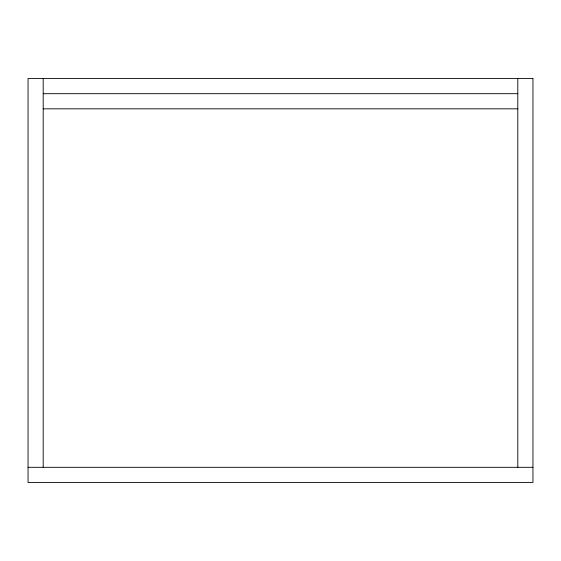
<?xml version="1.0" encoding="UTF-8"?>
<svg xmlns="http://www.w3.org/2000/svg" width="561" height="561" viewBox="0 0 561 561"><rect width="100%" height="100%" fill="white"/><g stroke="black" fill="none" stroke-linecap="round" stroke-linejoin="round"><path stroke-width="0.84" d="M43.197 93.687L517.803 93.687M43.197 108.834L517.803 108.834M28.05 467.313L532.95 467.313M517.803 78.54L517.803 467.313M43.197 78.54L43.197 467.313M532.95 78.54L28.05 78.54L28.05 482.46L532.95 482.46L532.95 78.54"/></g></svg>
